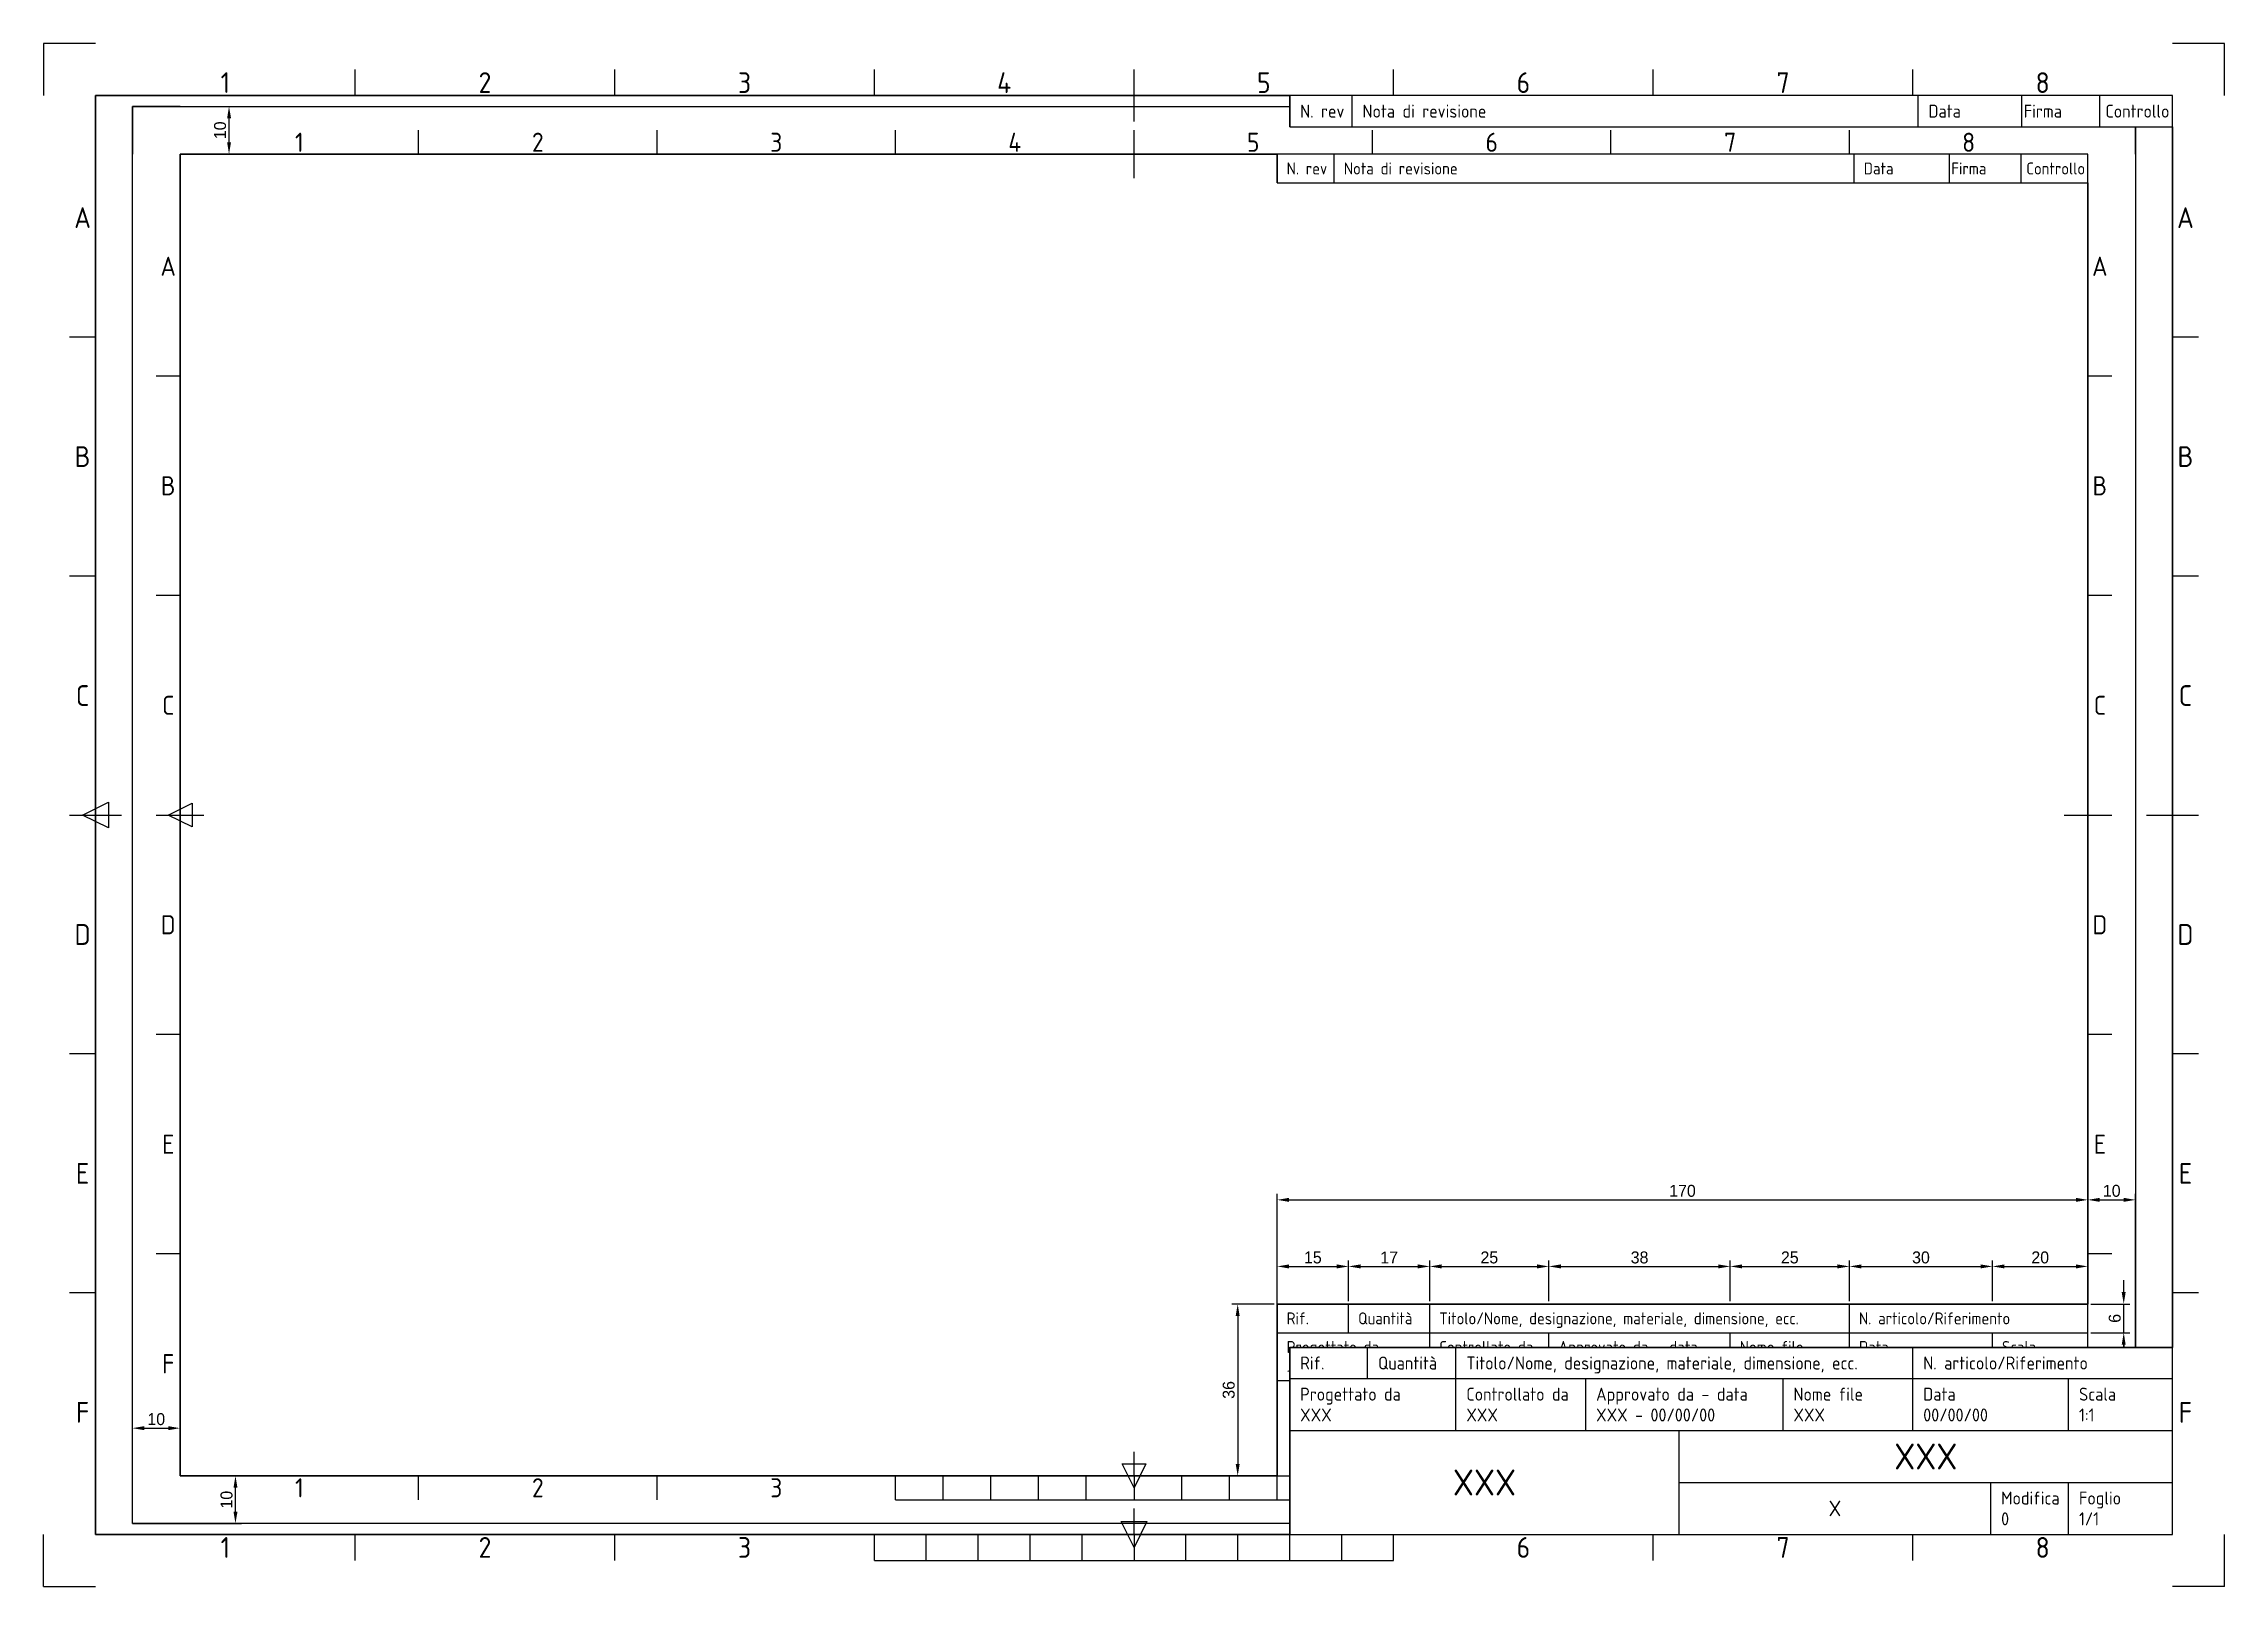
# Paper-space layout 'ISO A3 blocco di titolo' of a CAD drawing. Header units: millimetres. Extents: x 0 to 420, y 0 to 297.
# The model-space entities are those that its viewports show. They can reach past a viewport. Long polylines and large blocks are cut down to what shows.
import ezdxf
from ezdxf.enums import TextEntityAlignment as Align

# ---------------------------------------------------------------- set-up
doc = ezdxf.new("R2010")
doc.units = ezdxf.units.MM
doc.header["$LTSCALE"] = 0.5
for name, color, linetype in [('FRAME 025', 7, 'Continuous'), ('FRAME 050', 6, 'Continuous'), ('FRAME 070', 5, 'Continuous'), ('FRAME 200', 8, 'Continuous'), ('griglia', 254, 'Continuous'), ('Title Block', 7, 'Continuous'), ('Viewport', 7, 'Continuous')]:
    doc.layers.add(name, color=color, linetype=linetype)
doc.styles.add('ISO Proportional', font='isocp.shx')
doc.dimstyles.new('ISO-25', dxfattribs={"dimtxt": 2.5, "dimasz": 2.5, "dimexe": 1.25, "dimexo": 0.625, "dimtad": 1, "dimtxsty": 'Standard', "dimcen": 2.5, "dimadec": 0, "dimazin": 0, "dimtfac": 1, "dimtmove": 0, "dimatfit": 3, "dimfxl": 1, "dimarcsym": 0})

# ---------------------------------------------------------------- blocks, each defined once
blk = doc.blocks.new('ISO A3 title block')
at = {"layer": 'FRAME 050'}
for p, q in [((60, 287), (60, 292)), ((110, 287), (110, 292)), ((160, 287), (160, 292)), ((210, 282), (210, 292)), ((260, 287), (260, 292)), ((310, 287), (310, 292)), ((360, 287), (360, 292)), ((10, 240.5), (5, 240.5)), ((415, 240.5), (410, 240.5)), ((10, 194.5), (5, 194.5)), ((415, 194.5), (410, 194.5)), ((5, 148.5), (15, 148.5)), ((7.5, 148.5), (12.5, 151)), ((12.5, 146), (7.5, 148.5)), ((12.5, 151), (12.5, 146)), ((405, 148.5), (415, 148.5)), ((10, 102.5), (5, 102.5)), ((415, 102.5), (410, 102.5)), ((10, 56.5), (5, 56.5)), ((415, 56.5), (410, 56.5)), ((210, 10), (210, 15)), ((60, 5), (60, 10)), ((110, 5), (110, 10)), ((160, 5), (160, 10)), ((170, 5), (170, 10)), ((180, 5), (180, 10)), ((190, 5), (190, 10)), ((200, 5), (200, 10)), ((207.5, 12.5), (212.5, 12.5)), ((210, 7.5), (207.5, 12.5)), ((212.5, 12.5), (210, 7.5)), ((210, 10), (210, 5)), ((220, 5), (220, 10)), ((230, 5), (230, 10)), ((240, 5), (240, 10)), ((250, 5), (250, 10)), ((260, 5), (260, 10)), ((310, 5), (310, 10)), ((360, 5), (360, 10)), ((160, 5), (260, 5))]:
    blk.add_line(p, q, dxfattribs=at)
at = {"layer": 'FRAME 070'}
for p, q in [((410, 287), (10, 287)), ((10, 287), (10, 10)), ((240, 281), (240, 287)), ((252, 281), (252, 287)), ((361, 281), (361, 287)), ((381, 281), (381, 287)), ((396, 281), (396, 287)), ((410, 10), (410, 287)), ((240, 281), (410, 281)), ((240, 46), (410, 46)), ((240, 40), (240, 46)), ((255, 40), (255, 46)), ((272, 40), (272, 46)), ((360, 40), (360, 46)), ((240, 40), (410, 40)), ((240, 10), (240, 40)), ((272, 30), (272, 40)), ((297, 30), (297, 40)), ((335, 30), (335, 40)), ((360, 30), (360, 40)), ((390, 30), (390, 40)), ((240, 30), (410, 30)), ((315, 10), (315, 30)), ((315, 20), (410, 20)), ((375, 10), (375, 20)), ((390, 10), (390, 20)), ((10, 10), (410, 10))]:
    blk.add_line(p, q, dxfattribs=at)
at = {"layer": 'FRAME 200'}
for p, q in [((0, 297), (0, 287)), ((10, 297), (0, 297)), ((420, 297), (410, 297)), ((420, 287), (420, 297)), ((0, 0), (0, 10)), ((420, 0), (420, 10)), ((0, 0), (10, 0)), ((420, 0), (410, 0))]:
    blk.add_line(p, q, dxfattribs=at)
at = {"layer": 'FRAME 025', "style": 'ISO Proportional'}
for s, p in [('N. rev', (242, 284)), ('Nota di revisione', (254, 284)), ('Data', (363, 284)), ('Firma', (381.36, 284)), ('Controllo', (397.08, 284)), ('Rif.', (242, 43)), ('Quantità', (257, 43)), ('Titolo/Nome, designazione, materiale, dimensione, ecc.', (274, 43)), ('N. articolo/Riferimento', (362, 43)), ('Progettato da', (242, 37)), ('Controllato da', (274, 37)), ('Approvato da - data', (299, 37)), ('Nome file', (337, 37)), ('Data', (362, 37)), ('Scala', (392, 37)), ('Modifica', (377, 17)), ('Foglio', (392, 17))]:
    blk.add_text(s, height=2.5, dxfattribs=at).set_placement(p, align=Align.MIDDLE_LEFT)
at = {"layer": 'FRAME 025', "style": 'ISO Proportional', "flags": 8}
for tag, p in [('PROGETTATO_DA', (242, 33)), ('CONTROLLATO_DA', (274, 33)), ('APPROVATO_DA_DATA', (299, 33)), ('NOMEFILE', (337, 33)), ('DATA', (362, 33)), ('SCALA', (392, 33)), ('MODIFICA', (377, 13)), ('FOGLIO', (392, 13))]:
    blk.add_attdef(tag, text='', height=2.5, dxfattribs=at).set_placement(p, align=Align.MIDDLE_LEFT)
at = {"layer": 'FRAME 050', "style": 'ISO Proportional'}
for s, p in [('1', (35, 289.5)), ('2', (85, 289.5)), ('3', (135, 289.5)), ('4', (185, 289.5)), ('5', (235, 289.5)), ('6', (285, 289.5)), ('7', (335, 289.5)), ('8', (385, 289.5)), ('A', (7.5, 263.5)), ('A', (412.5, 263.5)), ('B', (7.5, 217.5)), ('B', (412.5, 217.5)), ('C', (7.5, 171.5)), ('C', (412.5, 171.5)), ('D', (7.5, 125.5)), ('D', (412.5, 125.5)), ('E', (7.5, 79.5)), ('E', (412.5, 79.5)), ('F', (7.5, 33.5)), ('F', (412.5, 33.5)), ('1', (35, 7.5)), ('2', (85, 7.5)), ('3', (135, 7.5)), ('6', (285, 7.5)), ('7', (335, 7.5)), ('8', (385, 7.5))]:
    blk.add_text(s, height=4, dxfattribs=at).set_placement(p, align=Align.MIDDLE)
at = {"layer": 'FRAME 050', "style": 'ISO Proportional', "flags": 8}
for tag, height, p in [('TITOLO', 5, (362.5, 25)), ('PROPRIETARIO', 5, (277.5, 20)), ('NUMERO_DISEGNO', 3, (345, 15))]:
    blk.add_attdef(tag, text='', height=height, dxfattribs=at).set_placement(p, align=Align.MIDDLE)
blk = doc.blocks.new('*D3')
at = {"layer": 'Defpoints', "color": 0}
for p in [(410, 67.84), (240, 10), (410, 10)]:
    blk.add_point(p, dxfattribs=at)
at = {"layer": 'griglia', "color": 0, "lineweight": -2}
for p, q in [((240, 10.62), (240, 69.09)), ((410, 10.62), (410, 69.09)), ((242.5, 67.84), (407.5, 67.84))]:
    blk.add_line(p, q, dxfattribs=at)
at = {"layer": 'griglia', "color": 0}
for points in [[(242.5, 68.26), (242.5, 67.42), (240, 67.84)], [(407.5, 67.42), (407.5, 68.26), (410, 67.84)]]:
    blk.add_solid(points, dxfattribs=at)
at = {"layer": 'griglia', "color": 0, "insert": (325, 69.72), "char_height": 2.5, "attachment_point": 5}
blk.add_mtext('170', dxfattribs=at)
blk = doc.blocks.new('*D4')
at = {"layer": 'Defpoints', "color": 0}
for p in [(420, 67.84), (410, 10), (420, 0)]:
    blk.add_point(p, dxfattribs=at)
at = {"layer": 'griglia', "color": 0, "lineweight": -2}
for p, q in [((410, 10.62), (410, 69.09)), ((420, 0.62), (420, 69.09)), ((412.5, 67.84), (417.5, 67.84))]:
    blk.add_line(p, q, dxfattribs=at)
at = {"layer": 'griglia', "color": 0}
for points in [[(412.5, 68.26), (412.5, 67.42), (410, 67.84)], [(417.5, 67.42), (417.5, 68.26), (420, 67.84)]]:
    blk.add_solid(points, dxfattribs=at)
at = {"layer": 'griglia', "color": 0, "insert": (415, 69.72), "char_height": 2.5, "attachment_point": 5}
blk.add_mtext('10', dxfattribs=at)
blk = doc.blocks.new('*D6')
at = {"layer": 'Defpoints', "color": 0}
for p in [(410, 20), (417.51, 20), (410, 10)]:
    blk.add_point(p, dxfattribs=at)
at = {"layer": 'griglia', "color": 0, "lineweight": -2}
for p, q in [((410.63, 20), (418.76, 20)), ((417.51, 12.5), (417.51, 17.5)), ((410.63, 10), (418.76, 10))]:
    blk.add_line(p, q, dxfattribs=at)
at = {"layer": 'griglia', "color": 0}
for points in [[(417.92, 17.5), (417.09, 17.5), (417.51, 20)], [(417.09, 12.5), (417.92, 12.5), (417.51, 10)]]:
    blk.add_solid(points, dxfattribs=at)
at = {"layer": 'griglia', "color": 0, "insert": (415.63, 15), "char_height": 2.5, "attachment_point": 5, "rotation": 90}
blk.add_mtext('10', dxfattribs=at)
blk = doc.blocks.new('*D7')
at = {"layer": 'Defpoints', "color": 0}
for p in [(410, 30), (417.51, 30), (410, 20)]:
    blk.add_point(p, dxfattribs=at)
at = {"layer": 'griglia', "color": 0, "lineweight": -2}
for p, q in [((410.63, 30), (418.76, 30)), ((417.51, 22.5), (417.51, 27.5)), ((410.63, 20), (418.76, 20))]:
    blk.add_line(p, q, dxfattribs=at)
at = {"layer": 'griglia', "color": 0}
for points in [[(417.92, 27.5), (417.09, 27.5), (417.51, 30)], [(417.09, 22.5), (417.92, 22.5), (417.51, 20)]]:
    blk.add_solid(points, dxfattribs=at)
at = {"layer": 'griglia', "color": 0, "insert": (415.63, 25), "char_height": 2.5, "attachment_point": 5, "rotation": 90}
blk.add_mtext('10', dxfattribs=at)
blk = doc.blocks.new('*D8')
at = {"layer": 'Defpoints', "color": 0}
for p in [(410, 40), (417.51, 40), (410, 30)]:
    blk.add_point(p, dxfattribs=at)
at = {"layer": 'griglia', "color": 0, "lineweight": -2}
for p, q in [((410.63, 40), (418.76, 40)), ((417.51, 32.5), (417.51, 37.5)), ((410.63, 30), (418.76, 30))]:
    blk.add_line(p, q, dxfattribs=at)
at = {"layer": 'griglia', "color": 0}
for points in [[(417.92, 37.5), (417.09, 37.5), (417.51, 40)], [(417.09, 32.5), (417.92, 32.5), (417.51, 30)]]:
    blk.add_solid(points, dxfattribs=at)
at = {"layer": 'griglia', "color": 0, "insert": (415.63, 35), "char_height": 2.5, "attachment_point": 5, "rotation": 90}
blk.add_mtext('10', dxfattribs=at)
blk = doc.blocks.new('*D9')
at = {"layer": 'Defpoints', "color": 0}
for p in [(410, 46), (417.51, 46), (410, 40)]:
    blk.add_point(p, dxfattribs=at)
at = {"layer": 'griglia', "color": 0, "lineweight": -2}
for p, q in [((417.51, 48.5), (417.51, 51)), ((410.63, 46), (418.76, 46)), ((417.51, 40), (417.51, 46)), ((410.63, 40), (418.76, 40)), ((417.51, 37.5), (417.51, 35))]:
    blk.add_line(p, q, dxfattribs=at)
at = {"layer": 'griglia', "color": 0}
for points in [[(417.09, 48.5), (417.92, 48.5), (417.51, 46)], [(417.92, 37.5), (417.09, 37.5), (417.51, 40)]]:
    blk.add_solid(points, dxfattribs=at)
at = {"layer": 'griglia', "color": 0, "insert": (415.63, 43), "char_height": 2.5, "attachment_point": 5, "rotation": 90}
blk.add_mtext('6', dxfattribs=at)
blk = doc.blocks.new('*D10')
at = {"layer": 'Defpoints', "color": 0}
for p in [(255, 53.89), (240, 46), (255, 46)]:
    blk.add_point(p, dxfattribs=at)
at = {"layer": 'griglia', "color": 0, "lineweight": -2}
for p, q in [((240, 46.62), (240, 55.14)), ((255, 46.62), (255, 55.14)), ((242.5, 53.89), (252.5, 53.89))]:
    blk.add_line(p, q, dxfattribs=at)
at = {"layer": 'griglia', "color": 0}
for points in [[(242.5, 54.31), (242.5, 53.47), (240, 53.89)], [(252.5, 53.47), (252.5, 54.31), (255, 53.89)]]:
    blk.add_solid(points, dxfattribs=at)
at = {"layer": 'griglia', "color": 0, "insert": (247.5, 55.76), "char_height": 2.5, "attachment_point": 5}
blk.add_mtext('15', dxfattribs=at)
blk = doc.blocks.new('*D11')
at = {"layer": 'Defpoints', "color": 0}
for p in [(272, 53.89), (255, 46), (272, 46)]:
    blk.add_point(p, dxfattribs=at)
at = {"layer": 'griglia', "color": 0, "lineweight": -2}
for p, q in [((255, 46.62), (255, 55.14)), ((272, 46.62), (272, 55.14)), ((257.5, 53.89), (269.5, 53.89))]:
    blk.add_line(p, q, dxfattribs=at)
at = {"layer": 'griglia', "color": 0}
for points in [[(257.5, 54.31), (257.5, 53.47), (255, 53.89)], [(269.5, 53.47), (269.5, 54.31), (272, 53.89)]]:
    blk.add_solid(points, dxfattribs=at)
at = {"layer": 'griglia', "color": 0, "insert": (263.5, 55.76), "char_height": 2.5, "attachment_point": 5}
blk.add_mtext('17', dxfattribs=at)
blk = doc.blocks.new('*D12')
at = {"layer": 'Defpoints', "color": 0}
for p in [(297, 53.89), (272, 46), (297, 46)]:
    blk.add_point(p, dxfattribs=at)
at = {"layer": 'griglia', "color": 0, "lineweight": -2}
for p, q in [((272, 46.62), (272, 55.14)), ((297, 46.62), (297, 55.14)), ((274.5, 53.89), (294.5, 53.89))]:
    blk.add_line(p, q, dxfattribs=at)
at = {"layer": 'griglia', "color": 0}
for points in [[(274.5, 54.31), (274.5, 53.47), (272, 53.89)], [(294.5, 53.47), (294.5, 54.31), (297, 53.89)]]:
    blk.add_solid(points, dxfattribs=at)
at = {"layer": 'griglia', "color": 0, "insert": (284.5, 55.76), "char_height": 2.5, "attachment_point": 5}
blk.add_mtext('25', dxfattribs=at)
blk = doc.blocks.new('*D13')
at = {"layer": 'Defpoints', "color": 0}
for p in [(335, 53.89), (297, 46), (335, 46)]:
    blk.add_point(p, dxfattribs=at)
at = {"layer": 'griglia', "color": 0, "lineweight": -2}
for p, q in [((297, 46.62), (297, 55.14)), ((335, 46.62), (335, 55.14)), ((299.5, 53.89), (332.5, 53.89))]:
    blk.add_line(p, q, dxfattribs=at)
at = {"layer": 'griglia', "color": 0}
for points in [[(299.5, 54.31), (299.5, 53.47), (297, 53.89)], [(332.5, 53.47), (332.5, 54.31), (335, 53.89)]]:
    blk.add_solid(points, dxfattribs=at)
at = {"layer": 'griglia', "color": 0, "insert": (316, 55.76), "char_height": 2.5, "attachment_point": 5}
blk.add_mtext('38', dxfattribs=at)
blk = doc.blocks.new('*D14')
at = {"layer": 'Defpoints', "color": 0}
for p in [(360, 53.89), (335, 46), (360, 46)]:
    blk.add_point(p, dxfattribs=at)
at = {"layer": 'griglia', "color": 0, "lineweight": -2}
for p, q in [((335, 46.62), (335, 55.14)), ((360, 46.62), (360, 55.14)), ((337.5, 53.89), (357.5, 53.89))]:
    blk.add_line(p, q, dxfattribs=at)
at = {"layer": 'griglia', "color": 0}
for points in [[(337.5, 54.31), (337.5, 53.47), (335, 53.89)], [(357.5, 53.47), (357.5, 54.31), (360, 53.89)]]:
    blk.add_solid(points, dxfattribs=at)
at = {"layer": 'griglia', "color": 0, "insert": (347.5, 55.76), "char_height": 2.5, "attachment_point": 5}
blk.add_mtext('25', dxfattribs=at)
blk = doc.blocks.new('*D15')
at = {"layer": 'Defpoints', "color": 0}
for p in [(390, 53.89), (360, 46), (390, 46)]:
    blk.add_point(p, dxfattribs=at)
at = {"layer": 'griglia', "color": 0, "lineweight": -2}
for p, q in [((360, 46.62), (360, 55.14)), ((390, 46.62), (390, 55.14)), ((362.5, 53.89), (387.5, 53.89))]:
    blk.add_line(p, q, dxfattribs=at)
at = {"layer": 'griglia', "color": 0}
for points in [[(362.5, 54.31), (362.5, 53.47), (360, 53.89)], [(387.5, 53.47), (387.5, 54.31), (390, 53.89)]]:
    blk.add_solid(points, dxfattribs=at)
at = {"layer": 'griglia', "color": 0, "insert": (375, 55.76), "char_height": 2.5, "attachment_point": 5}
blk.add_mtext('30', dxfattribs=at)
blk = doc.blocks.new('*D16')
at = {"layer": 'Defpoints', "color": 0}
for p in [(410, 53.89), (390, 46), (410, 46)]:
    blk.add_point(p, dxfattribs=at)
at = {"layer": 'griglia', "color": 0, "lineweight": -2}
for p, q in [((390, 46.62), (390, 55.14)), ((410, 46.62), (410, 55.14)), ((392.5, 53.89), (407.5, 53.89))]:
    blk.add_line(p, q, dxfattribs=at)
at = {"layer": 'griglia', "color": 0}
for points in [[(392.5, 54.31), (392.5, 53.47), (390, 53.89)], [(407.5, 53.47), (407.5, 54.31), (410, 53.89)]]:
    blk.add_solid(points, dxfattribs=at)
at = {"layer": 'griglia', "color": 0, "insert": (400, 55.76), "char_height": 2.5, "attachment_point": 5}
blk.add_mtext('20', dxfattribs=at)
blk = doc.blocks.new('*D17')
at = {"layer": 'Defpoints', "color": 0}
for p in [(10, 19.99), (10, 10), (0, 0)]:
    blk.add_point(p, dxfattribs=at)
at = {"layer": 'griglia', "color": 0, "lineweight": -2}
for p, q in [((0, 0.62), (0, 21.24)), ((2.5, 19.99), (7.5, 19.99)), ((10, 10.62), (10, 21.24))]:
    blk.add_line(p, q, dxfattribs=at)
at = {"layer": 'griglia', "color": 0}
for points in [[(2.5, 20.41), (2.5, 19.57), (0, 19.99)], [(7.5, 19.57), (7.5, 20.41), (10, 19.99)]]:
    blk.add_solid(points, dxfattribs=at)
at = {"layer": 'griglia', "color": 0, "insert": (5, 21.87), "char_height": 2.5, "attachment_point": 5}
blk.add_mtext('10', dxfattribs=at)
blk = doc.blocks.new('*D18')
at = {"layer": 'Defpoints', "color": 0}
for p in [(10, 10), (21.61, 10), (0, 0)]:
    blk.add_point(p, dxfattribs=at)
at = {"layer": 'griglia', "color": 0, "lineweight": -2}
for p, q in [((10.63, 10), (22.86, 10)), ((21.61, 2.5), (21.61, 7.5)), ((0.63, 0), (22.86, 0))]:
    blk.add_line(p, q, dxfattribs=at)
at = {"layer": 'griglia', "color": 0}
for points in [[(22.03, 7.5), (21.19, 7.5), (21.61, 10)], [(21.19, 2.5), (22.03, 2.5), (21.61, 0)]]:
    blk.add_solid(points, dxfattribs=at)
at = {"layer": 'griglia', "color": 0, "insert": (19.74, 5), "char_height": 2.5, "attachment_point": 5, "rotation": 90}
blk.add_mtext('10', dxfattribs=at)
blk = doc.blocks.new('*D19')
at = {"layer": 'Defpoints', "color": 0}
for p in [(240, 46), (231.74, 10), (240, 10)]:
    blk.add_point(p, dxfattribs=at)
at = {"layer": 'griglia', "color": 0, "lineweight": -2}
for p, q in [((239.38, 46), (230.49, 46)), ((231.74, 43.5), (231.74, 12.5)), ((239.38, 10), (230.49, 10))]:
    blk.add_line(p, q, dxfattribs=at)
at = {"layer": 'griglia', "color": 0}
for points in [[(232.16, 43.5), (231.32, 43.5), (231.74, 46)], [(231.32, 12.5), (232.16, 12.5), (231.74, 10)]]:
    blk.add_solid(points, dxfattribs=at)
at = {"layer": 'griglia', "color": 0, "insert": (229.87, 28), "char_height": 2.5, "attachment_point": 5, "rotation": 90}
blk.add_mtext('36', dxfattribs=at)
blk = doc.blocks.new('*D20')
at = {"layer": 'Defpoints', "color": 0}
for p in [(10, 297), (20.26, 297), (10, 287)]:
    blk.add_point(p, dxfattribs=at)
at = {"layer": 'griglia', "color": 0, "lineweight": -2}
for p, q in [((10.63, 297), (21.51, 297)), ((20.26, 289.5), (20.26, 294.5)), ((10.63, 287), (21.51, 287))]:
    blk.add_line(p, q, dxfattribs=at)
at = {"layer": 'griglia', "color": 0}
for points in [[(20.68, 294.5), (19.85, 294.5), (20.26, 297)], [(19.85, 289.5), (20.68, 289.5), (20.26, 287)]]:
    blk.add_solid(points, dxfattribs=at)
at = {"layer": 'griglia', "color": 0, "insert": (18.39, 292), "char_height": 2.5, "attachment_point": 5, "rotation": 90}
blk.add_mtext('10', dxfattribs=at)
blk = doc.blocks.new('*D21')
at = {"layer": 'Defpoints', "color": 0}
for p in [(420, 10), (424.51, 10), (410, 0)]:
    blk.add_point(p, dxfattribs=at)
at = {"layer": 'griglia', "color": 0, "lineweight": -2}
for p, q in [((420.63, 10), (425.76, 10)), ((424.51, 2.5), (424.51, 7.5)), ((410.63, 0), (425.76, 0))]:
    blk.add_line(p, q, dxfattribs=at)
at = {"layer": 'griglia', "color": 0}
for points in [[(424.92, 7.5), (424.09, 7.5), (424.51, 10)], [(424.09, 2.5), (424.92, 2.5), (424.51, 0)]]:
    blk.add_solid(points, dxfattribs=at)
at = {"layer": 'griglia', "color": 0, "insert": (422.63, 5), "char_height": 2.5, "attachment_point": 5, "rotation": 90}
blk.add_mtext('10', dxfattribs=at)

msp = doc.modelspace()

# ---------------------------------------------------------------- linework, layer by layer
at = {"layer": 'griglia'}
for p, q in [((0, 297), (420, 297)), ((0, 0), (0, 297)), ((420, 297), (420, 0)), ((420, 0), (0, 0))]:
    msp.add_line(p, q, dxfattribs=at)
at = {"layer": 'Viewport'}
msp.add_lwpolyline([(10, 287), (240, 287), (240, 281), (410, 281), (410, 46), (240, 46), (240, 10), (10, 10)], close=True, dxfattribs=at)

# ---------------------------------------------------------------- block references
at = {"layer": 'Title Block'}
ref = msp.add_blockref('ISO A3 title block', (0, 0), dxfattribs=at)
ref.add_attrib('NOMEFILE', 'A3-xschizzi', dxfattribs={"layer": 'FRAME 025', "height": 2.5, "style": 'ISO Proportional'}).set_placement((337, 33), align=Align.MIDDLE_LEFT)
ref.add_attrib('NUMERO_DISEGNO', 'numero disegno', dxfattribs={"layer": 'FRAME 050', "height": 3, "style": 'ISO Proportional'}).set_placement((345, 15), align=Align.MIDDLE)
ref.add_attrib('PROPRIETARIO', 'ITT -"E. Barsanti"', dxfattribs={"layer": 'FRAME 050', "height": 5, "style": 'ISO Proportional'}).set_placement((277.5, 20), align=Align.MIDDLE)
ref.add_attrib('CONTROLLATO_DA', '..................', dxfattribs={"layer": 'FRAME 025', "height": 2.5, "style": 'ISO Proportional'}).set_placement((274, 33), align=Align.MIDDLE_LEFT)
ref.add_attrib('PROGETTATO_DA', '......................', dxfattribs={"layer": 'FRAME 025', "height": 2.5, "style": 'ISO Proportional'}).set_placement((242, 33), align=Align.MIDDLE_LEFT)
ref.add_attrib('APPROVATO_DA_DATA', '........................', dxfattribs={"layer": 'FRAME 025', "height": 2.5, "style": 'ISO Proportional'}).set_placement((299, 33), align=Align.MIDDLE_LEFT)
ref.add_attrib('DATA', '__/__/__', dxfattribs={"layer": 'FRAME 025', "height": 2.5, "style": 'ISO Proportional'}).set_placement((362, 33), align=Align.MIDDLE_LEFT)
ref.add_attrib('TITOLO', 'Titolo disegno', dxfattribs={"layer": 'FRAME 050', "height": 5, "style": 'ISO Proportional'}).set_placement((362.5, 25), align=Align.MIDDLE)
ref.add_attrib('SCALA', '1:____', dxfattribs={"layer": 'FRAME 025', "height": 2.5, "style": 'ISO Proportional'}).set_placement((392, 33), align=Align.MIDDLE_LEFT)
ref.add_attrib('MODIFICA', '_', dxfattribs={"layer": 'FRAME 025', "height": 2.5, "style": 'ISO Proportional'}).set_placement((377, 13), align=Align.MIDDLE_LEFT)
ref.add_attrib('FOGLIO', '_/_', dxfattribs={"layer": 'FRAME 025', "height": 2.5, "style": 'ISO Proportional'}).set_placement((392, 13), align=Align.MIDDLE_LEFT)

# ---------------------------------------------------------------- dimensions: what is measured, and where the dimension line sits
at = {"layer": 'griglia'}
for base, p1, p2, picture, middle in [((20.263, 297), (10, 287), (10, 297), '*D20', (18.388, 292)), ((417.507, 46), (410, 40), (410, 46), '*D9', (415.632, 43)), ((231.74, 10), (240, 46), (240, 10), '*D19', (229.865, 28)), ((417.507, 40), (410, 30), (410, 40), '*D8', (415.632, 35)), ((417.507, 30), (410, 20), (410, 30), '*D7', (415.632, 25)), ((417.507, 20), (410, 10), (410, 20), '*D6', (415.632, 15)), ((21.61, 10), (0, 0), (10, 10), '*D18', (19.735, 5)), ((424.508, 10), (410, 0), (420, 10), '*D21', (422.633, 5))]:
    dim = msp.add_linear_dim(base=base, p1=p1, p2=p2, angle=90, dimstyle='ISO-25', dxfattribs=at)
    dim.commit()
    dim.dimension.update_dxf_attribs({"geometry": picture, "text_midpoint": middle})
for base, p1, p2, picture, middle in [((410, 67.84), (240, 10), (410, 10), '*D3', (325, 69.715)), ((420, 67.84), (410, 10), (420, 0), '*D4', (415, 69.715)), ((255, 53.889), (240, 46), (255, 46), '*D10', (247.5, 55.764)), ((272, 53.889), (255, 46), (272, 46), '*D11', (263.5, 55.764)), ((297, 53.889), (272, 46), (297, 46), '*D12', (284.5, 55.764)), ((335, 53.889), (297, 46), (335, 46), '*D13', (316, 55.764)), ((360, 53.889), (335, 46), (360, 46), '*D14', (347.5, 55.764)), ((390, 53.889), (360, 46), (390, 46), '*D15', (375, 55.764)), ((410, 53.889), (390, 46), (410, 46), '*D16', (400, 55.764)), ((10, 19.991), (0, 0), (10, 10), '*D17', (5, 21.866))]:
    dim = msp.add_linear_dim(base=base, p1=p1, p2=p2, dimstyle='ISO-25', dxfattribs=at)
    dim.commit()
    dim.dimension.update_dxf_attribs({"geometry": picture, "text_midpoint": middle})

psp = doc.layouts.new('ISO A3 blocco di titolo')

# ---------------------------------------------------------------- linework, layer by layer
at = {"layer": 'Viewport'}
psp.add_lwpolyline([(10, 287), (240, 287), (240, 281), (410, 281), (410, 46), (240, 46), (240, 10), (10, 10)], close=True, dxfattribs=at)

# ---------------------------------------------------------------- block references
at = {"layer": 'Title Block'}
ref = psp.add_blockref('ISO A3 title block', (0, 0), dxfattribs=at)
ref.add_attrib('NOMEFILE', 'XXX', dxfattribs={"layer": 'FRAME 025', "height": 2.5, "style": 'ISO Proportional'}).set_placement((337, 33), align=Align.MIDDLE_LEFT)
ref.add_attrib('NUMERO_DISEGNO', 'X', dxfattribs={"layer": 'FRAME 050', "height": 3, "style": 'ISO Proportional'}).set_placement((345, 15), align=Align.MIDDLE)
ref.add_attrib('PROPRIETARIO', 'XXX', dxfattribs={"layer": 'FRAME 050', "height": 5, "style": 'ISO Proportional'}).set_placement((277.5, 20), align=Align.MIDDLE)
ref.add_attrib('CONTROLLATO_DA', 'XXX', dxfattribs={"layer": 'FRAME 025', "height": 2.5, "style": 'ISO Proportional'}).set_placement((274, 33), align=Align.MIDDLE_LEFT)
ref.add_attrib('PROGETTATO_DA', 'XXX', dxfattribs={"layer": 'FRAME 025', "height": 2.5, "style": 'ISO Proportional'}).set_placement((242, 33), align=Align.MIDDLE_LEFT)
ref.add_attrib('APPROVATO_DA_DATA', 'XXX - 00/00/00', dxfattribs={"layer": 'FRAME 025', "height": 2.5, "style": 'ISO Proportional'}).set_placement((299, 33), align=Align.MIDDLE_LEFT)
ref.add_attrib('DATA', '00/00/00', dxfattribs={"layer": 'FRAME 025', "height": 2.5, "style": 'ISO Proportional'}).set_placement((362, 33), align=Align.MIDDLE_LEFT)
ref.add_attrib('TITOLO', 'XXX', dxfattribs={"layer": 'FRAME 050', "height": 5, "style": 'ISO Proportional'}).set_placement((362.5, 25), align=Align.MIDDLE)
ref.add_attrib('SCALA', '1:1', dxfattribs={"layer": 'FRAME 025', "height": 2.5, "style": 'ISO Proportional'}).set_placement((392, 33), align=Align.MIDDLE_LEFT)
ref.add_attrib('MODIFICA', '0', dxfattribs={"layer": 'FRAME 025', "height": 2.5, "style": 'ISO Proportional'}).set_placement((377, 13), align=Align.MIDDLE_LEFT)
ref.add_attrib('FOGLIO', '1/1', dxfattribs={"layer": 'FRAME 025', "height": 2.5, "style": 'ISO Proportional'}).set_placement((392, 13), align=Align.MIDDLE_LEFT)

# ---------------------------------------------------------------- viewports
at = {"layer": 'Viewport'}
vp = psp.add_viewport(center=(210, 148.5), size=(400, 277), view_center_point=(210, 148.5), view_height=301.55754, dxfattribs=at)
vp.dxf.flags = 0x10000  # cut along an outline
vp.dxf.clipping_boundary_handle = psp.add_lwpolyline([(10, 287), (240, 287), (240, 281), (410, 281), (410, 46), (240, 46), (240, 10), (10, 10)], format="xyb", close=True, dxfattribs={"invisible": 1}).dxf.handle

doc.saveas('drawing.dxf')
